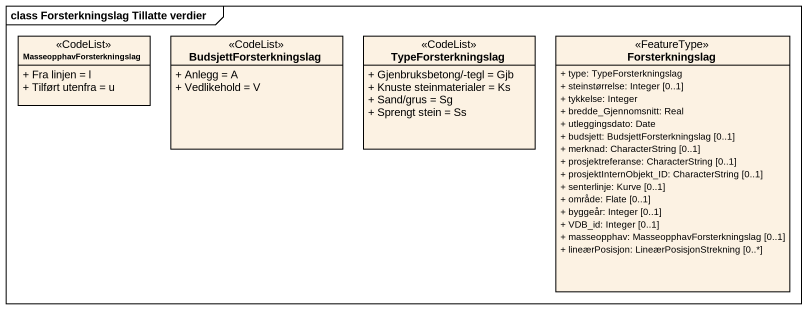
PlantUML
@startuml
mainframe class Forsterkningslag Tillatte verdier
hide circle
hide empty members
skinparam classAttributeIconSize 0
class MasseopphavForsterkningslag <<CodeList>> {
  + Fra linjen = l
  + Tilført utenfra = u
}
class BudsjettForsterkningslag <<CodeList>> {
  + Anlegg = A
  + Vedlikehold = V
}
class TypeForsterkningslag <<CodeList>> {
  + Gjenbruksbetong/-tegl = Gjb
  + Knuste steinmaterialer = Ks
  + Sand/grus = Sg
  + Sprengt stein = Ss
}
class Forsterkningslag <<FeatureType>> {
  + type: TypeForsterkningslag
  + steinstørrelse: Integer [0..1]
  + tykkelse: Integer
  + bredde_Gjennomsnitt: Real
  + utleggingsdato: Date
  + budsjett: BudsjettForsterkningslag [0..1]
  + merknad: CharacterString [0..1]
  + prosjektreferanse: CharacterString [0..1]
  + prosjektInternObjekt_ID: CharacterString [0..1]
  + senterlinje: Kurve [0..1]
  + område: Flate [0..1]
  + byggeår: Integer [0..1]
  + VDB_id: Integer [0..1]
  + masseopphav: MasseopphavForsterkningslag [0..1]
  + lineærPosisjon: LineærPosisjonStrekning [0..*]
}
@enduml
